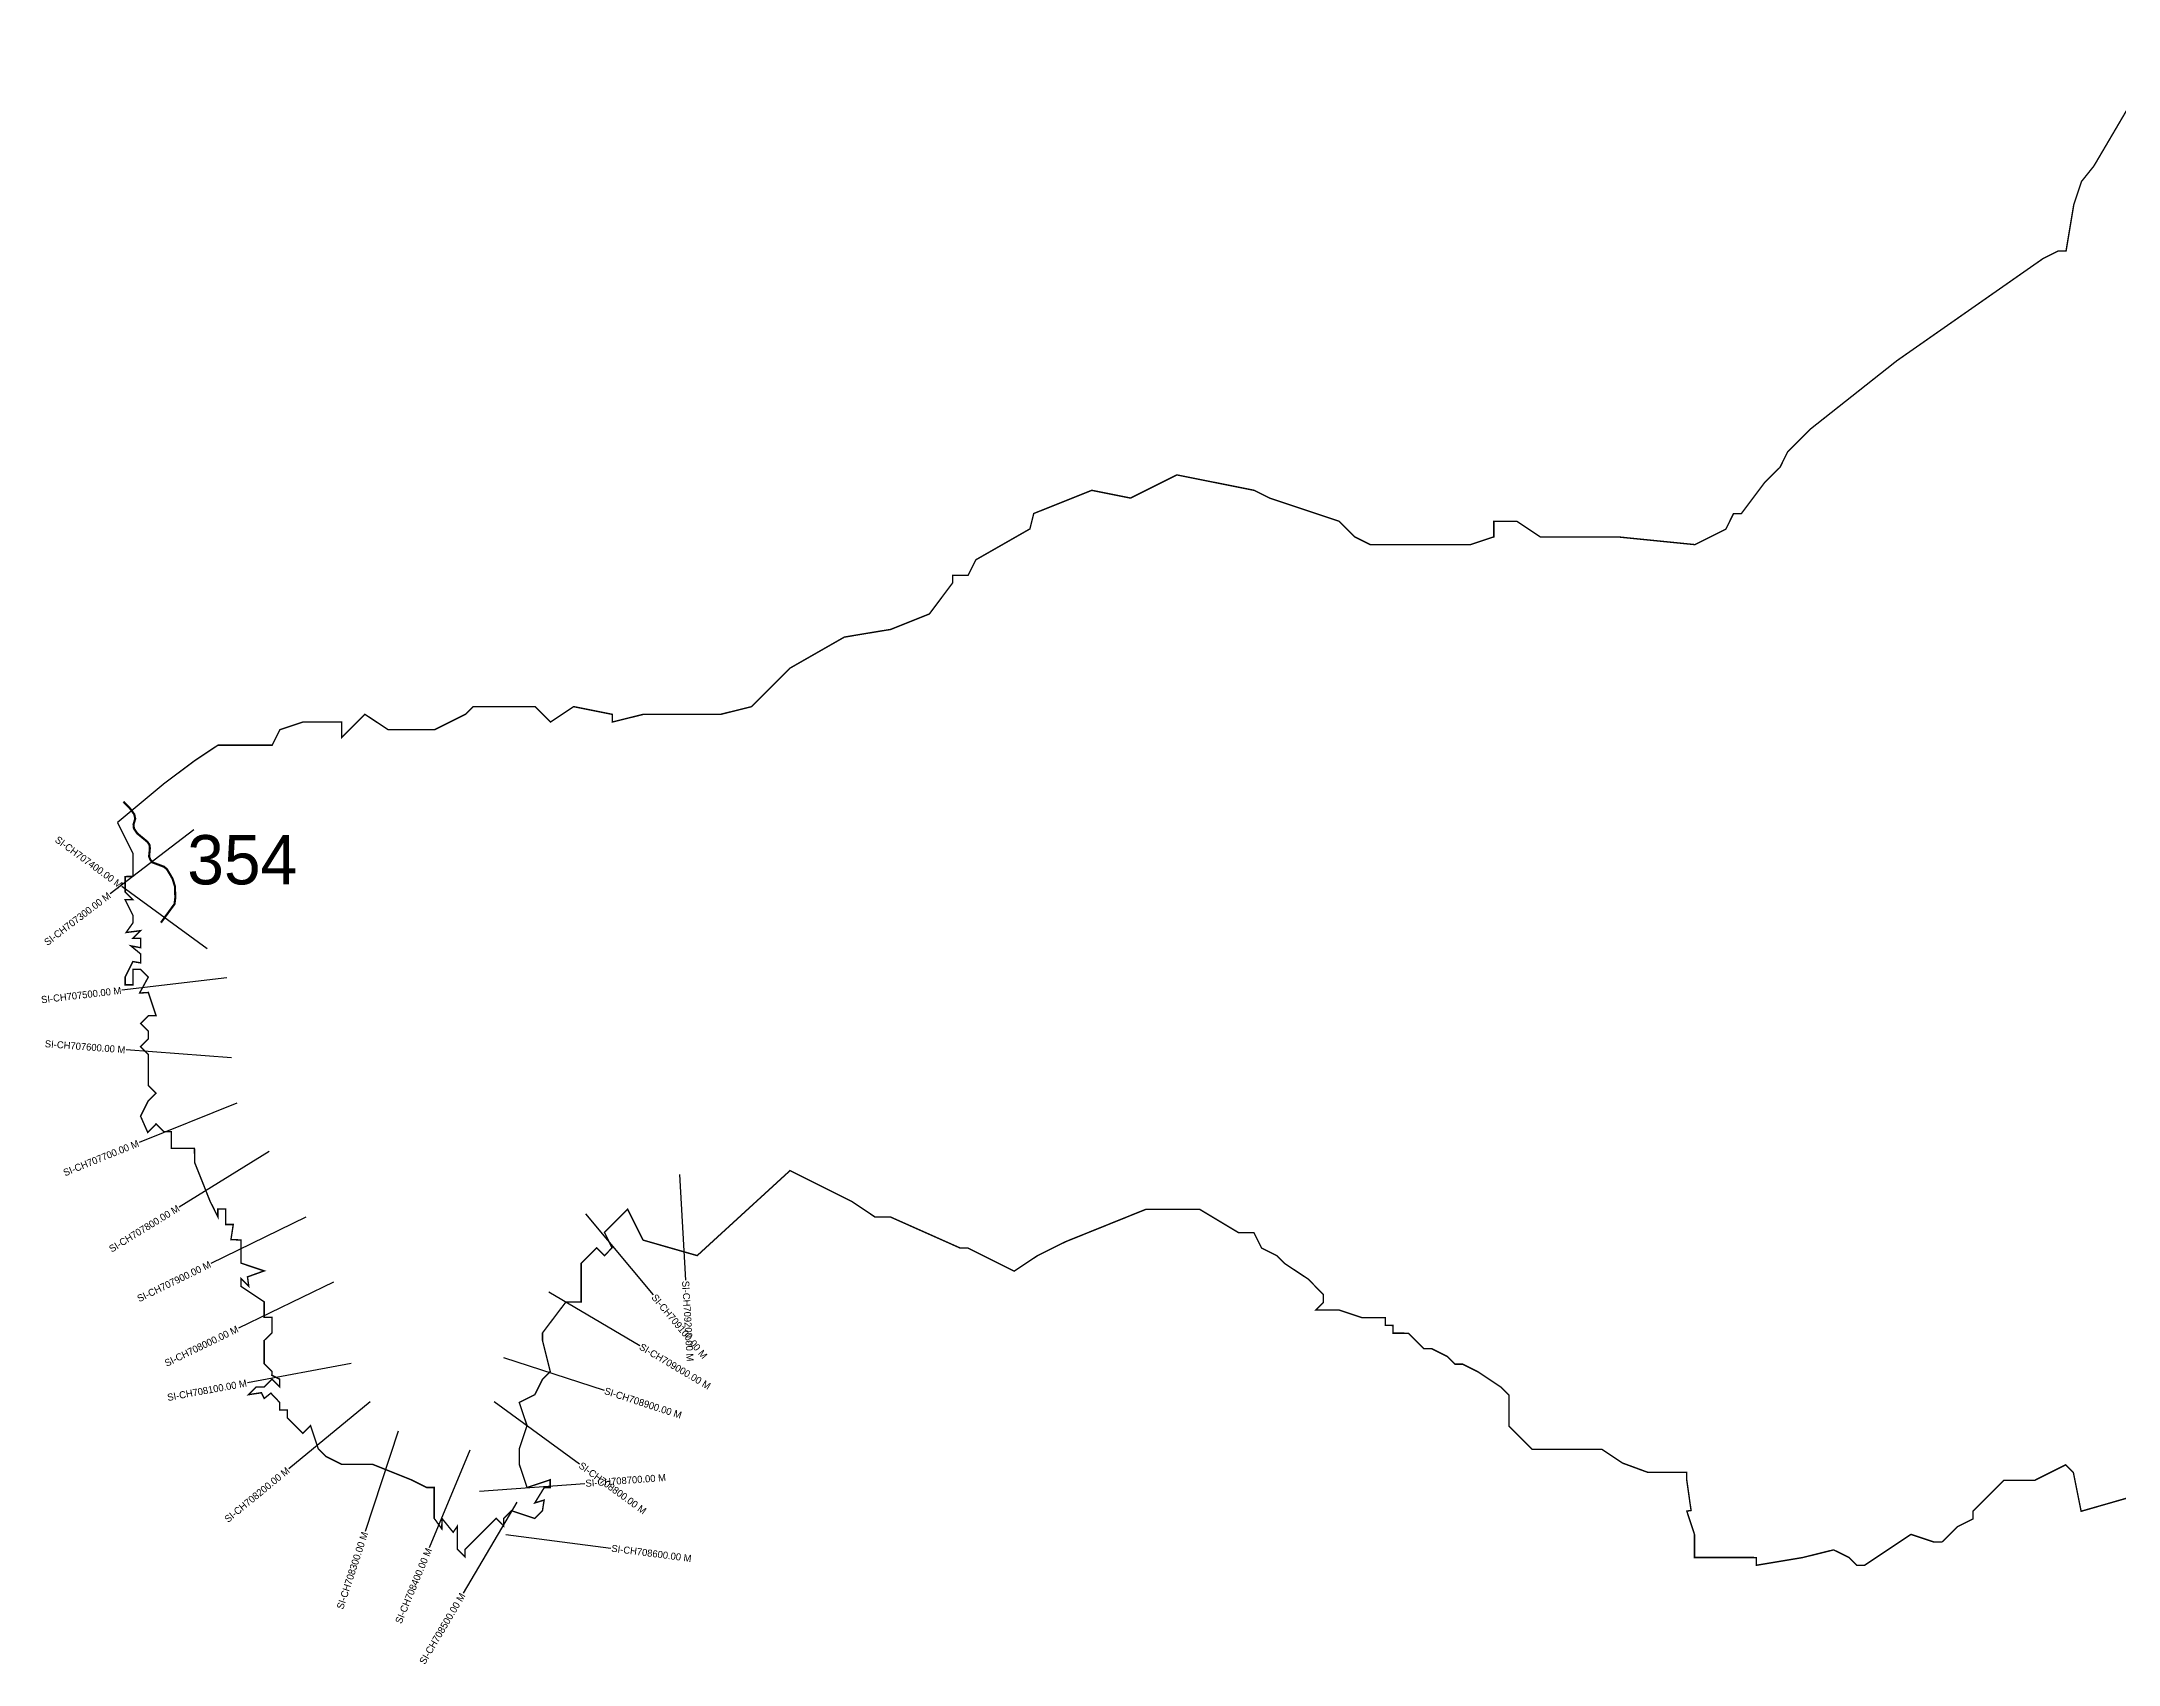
# Model space of a CAD drawing. Header units: metres. Extents: x 351169 to 357842, y 1752946 to 1757514.
# Drawn here: x 351169 to 354118, y 1753047 to 1755351 of the extents above; entities that cross this region are included whole.
import ezdxf
from ezdxf.enums import TextEntityAlignment as Align

# ---------------------------------------------------------------- set-up
doc = ezdxf.new("R2010")
doc.units = ezdxf.units.M
for name, color, linetype in [('CS', 134, 'Continuous'), ('CSMark', 6, 'Continuous'), ('NATURALLY PROTECTED', 3, 'Continuous')]:
    doc.layers.add(name, color=color, linetype=linetype)

msp = doc.modelspace()

# ---------------------------------------------------------------- linework, layer by layer
at = {"color": 6, "const_width": 2}
for points in [[(351276.5, 1754242.2), (351342.4, 1754297.1), (351386.3, 1754330), (351419.2, 1754351.9), (351496.1, 1754351.9), (351507.1, 1754373.8), (351540, 1754384.8), (351594.9, 1754384.8), (351594.9, 1754362.8), (351627.8, 1754395.7), (351660.8, 1754373.8), (351726.6, 1754373.7), (351770.5, 1754395.7), (351781.5, 1754406.7), (351869.4, 1754406.6), (351891.3, 1754384.7), (351924.2, 1754406.6), (351979.1, 1754395.6), (351979.1, 1754384.7), (352023, 1754395.6), (352132.8, 1754395.6), (352176.7, 1754406.5), (352231.7, 1754461.4), (352308.5, 1754505.3), (352341.4, 1754510.8), (352374.4, 1754516.2), (352429.3, 1754538.2), (352462.2, 1754582.1), (352462.2, 1754593), (352480.7, 1754593), (352484.2, 1754593), (352495.2, 1754615), (352572, 1754658.9), (352577.5, 1754680.8), (352659.9, 1754713.7), (352714.8, 1754702.7), (352780.6, 1754735.6), (352890.4, 1754713.7), (352912.4, 1754702.7), (353011.2, 1754669.7), (353033.1, 1754647.7), (353055.1, 1754636.7), (353197.8, 1754636.7), (353230.7, 1754647.6), (353230.7, 1754669.6), (353263.7, 1754669.6), (353296.6, 1754647.6), (353406.4, 1754647.6), (353516.2, 1754636.6), (353560.1, 1754658.5), (353571, 1754680.5), (353582, 1754680.5), (353615, 1754724.4), (353637, 1754746.3), (353647.9, 1754768.3), (353680.9, 1754801.2), (353803.1, 1754897.8), (354010.3, 1755042.6), (354032.3, 1755053.6), (354043.2, 1755053.6), (354054.2, 1755119.4), (354065.2, 1755152.3), (354082.8, 1755174.3), (354186.1, 1755349.9)], [(354141.4, 1753286.1), (354064.6, 1753264.1), (354053.6, 1753319), (354042.6, 1753330), (353998.7, 1753308), (353954.8, 1753308.1), (353910.9, 1753264.2), (353910.9, 1753253.2), (353888.9, 1753242.2), (353866.9, 1753220.3), (353856, 1753220.3), (353823, 1753231.3), (353757.1, 1753187.4), (353746.1, 1753187.4), (353735.2, 1753198.4), (353713.2, 1753209.3), (353669.3, 1753198.4), (353603.4, 1753187.4), (353603.4, 1753198.4), (353515.6, 1753198.5), (353515.6, 1753231.4), (353504.7, 1753264.3), (353510.8, 1753265.2), (353509, 1753277.6), (353504.7, 1753308.2), (353504.7, 1753319.2), (353449.8, 1753319.2), (353413.3, 1753332.6), (353383.9, 1753352.2), (353285.1, 1753352.2), (353252.2, 1753385.2), (353252.2, 1753429.1), (353241.2, 1753440.1), (353208.3, 1753462), (353186.4, 1753473), (353175.4, 1753473), (353164.4, 1753484), (353142.5, 1753495), (353131.5, 1753495), (353119.3, 1753507.2), (353109.5, 1753516.9), (353087.6, 1753517), (353087.6, 1753527.9), (353076.6, 1753528), (353076.6, 1753538.9), (353043.7, 1753538.9), (353010.8, 1753549.9), (352977.8, 1753549.9), (352988.8, 1753560.9), (352988.8, 1753571.9), (352966.9, 1753593.9), (352937.7, 1753613.3), (352933.9, 1753615.8), (352923, 1753626.8), (352901, 1753637.8), (352890.1, 1753659.7), (352868.1, 1753659.8), (352826.2, 1753684.9), (352813.2, 1753692.7), (352736.4, 1753692.7), (352622.3, 1753646.7), (352582.6, 1753626.9), (352549.7, 1753605), (352483.9, 1753637.9), (352472.9, 1753637.9), (352374.1, 1753681.9), (352352.1, 1753681.9), (352340.9, 1753689.4), (352319.2, 1753703.9), (352231.4, 1753747.8), (352099.6, 1753627.1), (352022.8, 1753649.1), (352000.8, 1753693), (351967.9, 1753660.1), (351978.8, 1753638.1), (351967.9, 1753627.1), (351956.9, 1753638.1), (351934.9, 1753616.2), (351934.9, 1753561.3), (351913.2, 1753561.3), (351880, 1753517.4), (351880, 1753506.4), (351891, 1753462.5), (351880, 1753451.5), (351869, 1753429.6), (351847, 1753418.6), (351858, 1753385.7), (351847, 1753352.7), (351847, 1753330.8), (351857.1, 1753300.6), (351858, 1753297.8), (351890.9, 1753308.8), (351890.9, 1753297.8), (351882.5, 1753297.8), (351869, 1753275.9), (351882.3, 1753280), (351879.9, 1753264.9), (351868.9, 1753253.9), (351836, 1753264.9), (351825, 1753254), (351825, 1753243), (351814.1, 1753254), (351801.3, 1753241.3), (351770.1, 1753210), (351770.1, 1753199.1), (351759.1, 1753210.1), (351759.1, 1753227.4), (351759.2, 1753243), (351753.1, 1753234.3), (351737.2, 1753254), (351737, 1753239.1), (351726.2, 1753254), (351726.2, 1753297.9), (351715.3, 1753297.9), (351693.3, 1753308.9), (351660.1, 1753322.2), (351638.4, 1753330.9), (351594.5, 1753330.9), (351572.6, 1753341.9), (351561.6, 1753352.8), (351550.6, 1753385.8), (351540.4, 1753375.6), (351539.6, 1753374.8), (351517.7, 1753396.8), (351517.7, 1753407.8), (351506.7, 1753407.8), (351506.7, 1753418.7), (351494.3, 1753431.8), (351484.8, 1753424.2), (351480.9, 1753432.4), (351462.8, 1753429.7), (351473.8, 1753440.7), (351484.8, 1753440.7), (351495.7, 1753451.7), (351506.7, 1753440.7), (351506.7, 1753451.7), (351495.7, 1753457.2), (351495.8, 1753462.7), (351484.8, 1753473.6), (351484.8, 1753506.6), (351495.8, 1753517.5), (351495.8, 1753539.5), (351484.8, 1753539.5), (351484.8, 1753561.5), (351451.9, 1753583.4), (351451.9, 1753594.4), (351462.9, 1753583.4), (351461.1, 1753596.9), (351484.8, 1753605.4), (351451.9, 1753616.4), (351451.9, 1753649.3), (351437.6, 1753649.8), (351440.9, 1753671.3), (351430, 1753671.3), (351430, 1753693.2), (351419, 1753693.2), (351419, 1753682.2), (351411.3, 1753697.7), (351408, 1753704.2), (351389.2, 1753751.5), (351386.1, 1753759.1), (351385.8, 1753779.3), (351353.1, 1753779.3), (351353.1, 1753803), (351342.2, 1753803), (351331.2, 1753814), (351319.5, 1753801.9), (351309.3, 1753825), (351320.2, 1753846.9), (351331.2, 1753857.9), (351320.2, 1753868.9), (351320.3, 1753905.5), (351320.3, 1753912.8), (351309.3, 1753923.8), (351320.3, 1753934.8), (351320.3, 1753945.8), (351309.3, 1753956.7), (351320.3, 1753967.7), (351331.3, 1753967.7), (351320.3, 1754000.7), (351307.9, 1753999.9), (351320.3, 1754022.6), (351309.3, 1754033.6), (351298.4, 1754033.6), (351298.4, 1754011.6), (351287.4, 1754011.6), (351287.4, 1754022.6), (351298.4, 1754044.6), (351309.5, 1754042.7), (351309.3, 1754055.5), (351295.5, 1754066.9), (351309.3, 1754064.3), (351309.4, 1754077.5), (351298.4, 1754077.5), (351309.4, 1754088.5), (351288.8, 1754085.9), (351296.2, 1754096.4), (351298.4, 1754099.5), (351298.4, 1754110.4), (351287.4, 1754132.4), (351298.4, 1754132.4), (351287.4, 1754143.4), (351287.4, 1754165.3), (351298.4, 1754165.5), (351298.4, 1754191.9), (351298.4, 1754198.2), (351276.5, 1754242.2)]]:
    msp.add_lwpolyline(points, dxfattribs=at)
at = {"layer": 'CS'}
for p, q in [((351385.1, 1754231.7), (351265.9, 1754140.6)), ((351404, 1754062.8), (351282.9, 1754151.3)), ((351431.7, 1754021.3), (351282.8, 1754003.8)), ((351438.2, 1753907.7), (351288.6, 1753919.2)), ((351446.2, 1753843.7), (351307.1, 1753787.5)), ((351491.8, 1753774.7), (351364, 1753696)), ((352074.4, 1753742.1), (352083, 1753592.3)), ((351543.9, 1753681.5), (351409.1, 1753615.8)), ((351941.1, 1753686.4), (352037.2, 1753571.2)), ((351583.1, 1753589.6), (351448.1, 1753524.1)), ((351888.9, 1753575.6), (352018.1, 1753499.4)), ((351608.4, 1753473.7), (351460.9, 1753446.5)), ((351824.7, 1753482.4), (351967.3, 1753435.9)), ((351635.5, 1753419.6), (351519.6, 1753324.5)), ((351811.5, 1753419.9), (351932.6, 1753331.4)), ((351675, 1753377.9), (351628.2, 1753235.4)), ((351776.6, 1753350.7), (351719.2, 1753212.1)), ((351790.4, 1753292.5), (351940, 1753303.6)), ((351843.5, 1753276.8), (351767.3, 1753147.7)), ((351828.1, 1753231.3), (351976.9, 1753211.9))]:
    msp.add_line(p, q, dxfattribs=at)
at = {"layer": 'NATURALLY PROTECTED', "const_width": 3, "flags": 128}
msp.add_lwpolyline([(351285.1, 1754271.9), (351285.9, 1754270.7), (351294.6, 1754261.6), (351300.3, 1754253.7), (351301.7, 1754247.4), (351299.3, 1754239.4), (351299.8, 1754233.6), (351304.6, 1754226.5), (351313, 1754219.6), (351318.8, 1754214.8), (351321.9, 1754210.5), (351322.5, 1754205.6), (351321.4, 1754193.8), (351323.1, 1754189.4), (351326.1, 1754185.4), (351334.9, 1754182.1), (351342.9, 1754179.1), (351346.8, 1754175.5), (351350.3, 1754169.7), (351354.7, 1754162.3), (351358.1, 1754151.2), (351358.6, 1754135.4), (351357.5, 1754126.3), (351348.5, 1754114), (351338.2, 1754099.9)], dxfattribs=at)

# ---------------------------------------------------------------- texts
at = {"insert": (351375.6, 1754224.2), "char_height": 70, "attachment_point": 1}
msp.add_mtext_dynamic_manual_height_columns('354', width=95.172, gutter_width=1, heights=[0], dxfattribs=at)
at = {"layer": 'CSMark'}
for s, rotation, p in [('SI-CH707400.00 M', 323.8459, (351282.1, 1754151.9)), ('SI-CH707300.00 M', 37.3615, (351265.1, 1754140)), ('SI-CH707500.00 M', 6.6903, (351281.8, 1754003.7)), ('SI-CH707600.00 M', 355.6037, (351287.6, 1753919.3)), ('SI-CH707700.00 M', 22.0122, (351306.2, 1753787.1)), ('SI-CH707800.00 M', 31.6167, (351363.2, 1753695.5)), ('SI-CH707900.00 M', 25.9598, (351408.2, 1753615.4)), ('SI-CH708000.00 M', 25.8981, (351447.2, 1753523.6)), ('SI-CH708100.00 M', 10.4498, (351459.9, 1753446.3)), ('SI-CH708200.00 M', 39.3831, (351518.8, 1753323.8)), ('SI-CH708300.00 M', 71.7912, (351627.9, 1753234.4)), ('SI-CH708400.00 M', 67.5051, (351718.8, 1753211.2)), ('SI-CH708500.00 M', 59.4547, (351766.8, 1753146.8))]:
    msp.add_text(s, height=10, rotation=rotation, dxfattribs=at).set_placement(p, align=Align.MIDDLE_RIGHT)
for s, rotation, p in [('SI-CH709200.00 M', 273.2891, (352083.1, 1753591.3)), ('SI-CH709100.00 M', 309.8235, (352037.8, 1753570.5)), ('SI-CH709000.00 M', 329.4311, (352018.9, 1753498.9)), ('SI-CH708900.00 M', 341.9645, (351968.3, 1753435.6)), ('SI-CH708800.00 M', 323.8296, (351933.4, 1753330.8)), ('SI-CH708700.00 M', 4.2591, (351941, 1753303.7)), ('SI-CH708600.00 M', 352.5642, (351977.9, 1753211.8))]:
    msp.add_text(s, height=10, rotation=rotation, dxfattribs=at).set_placement(p, align=Align.MIDDLE_LEFT)

doc.saveas('drawing.dxf')
